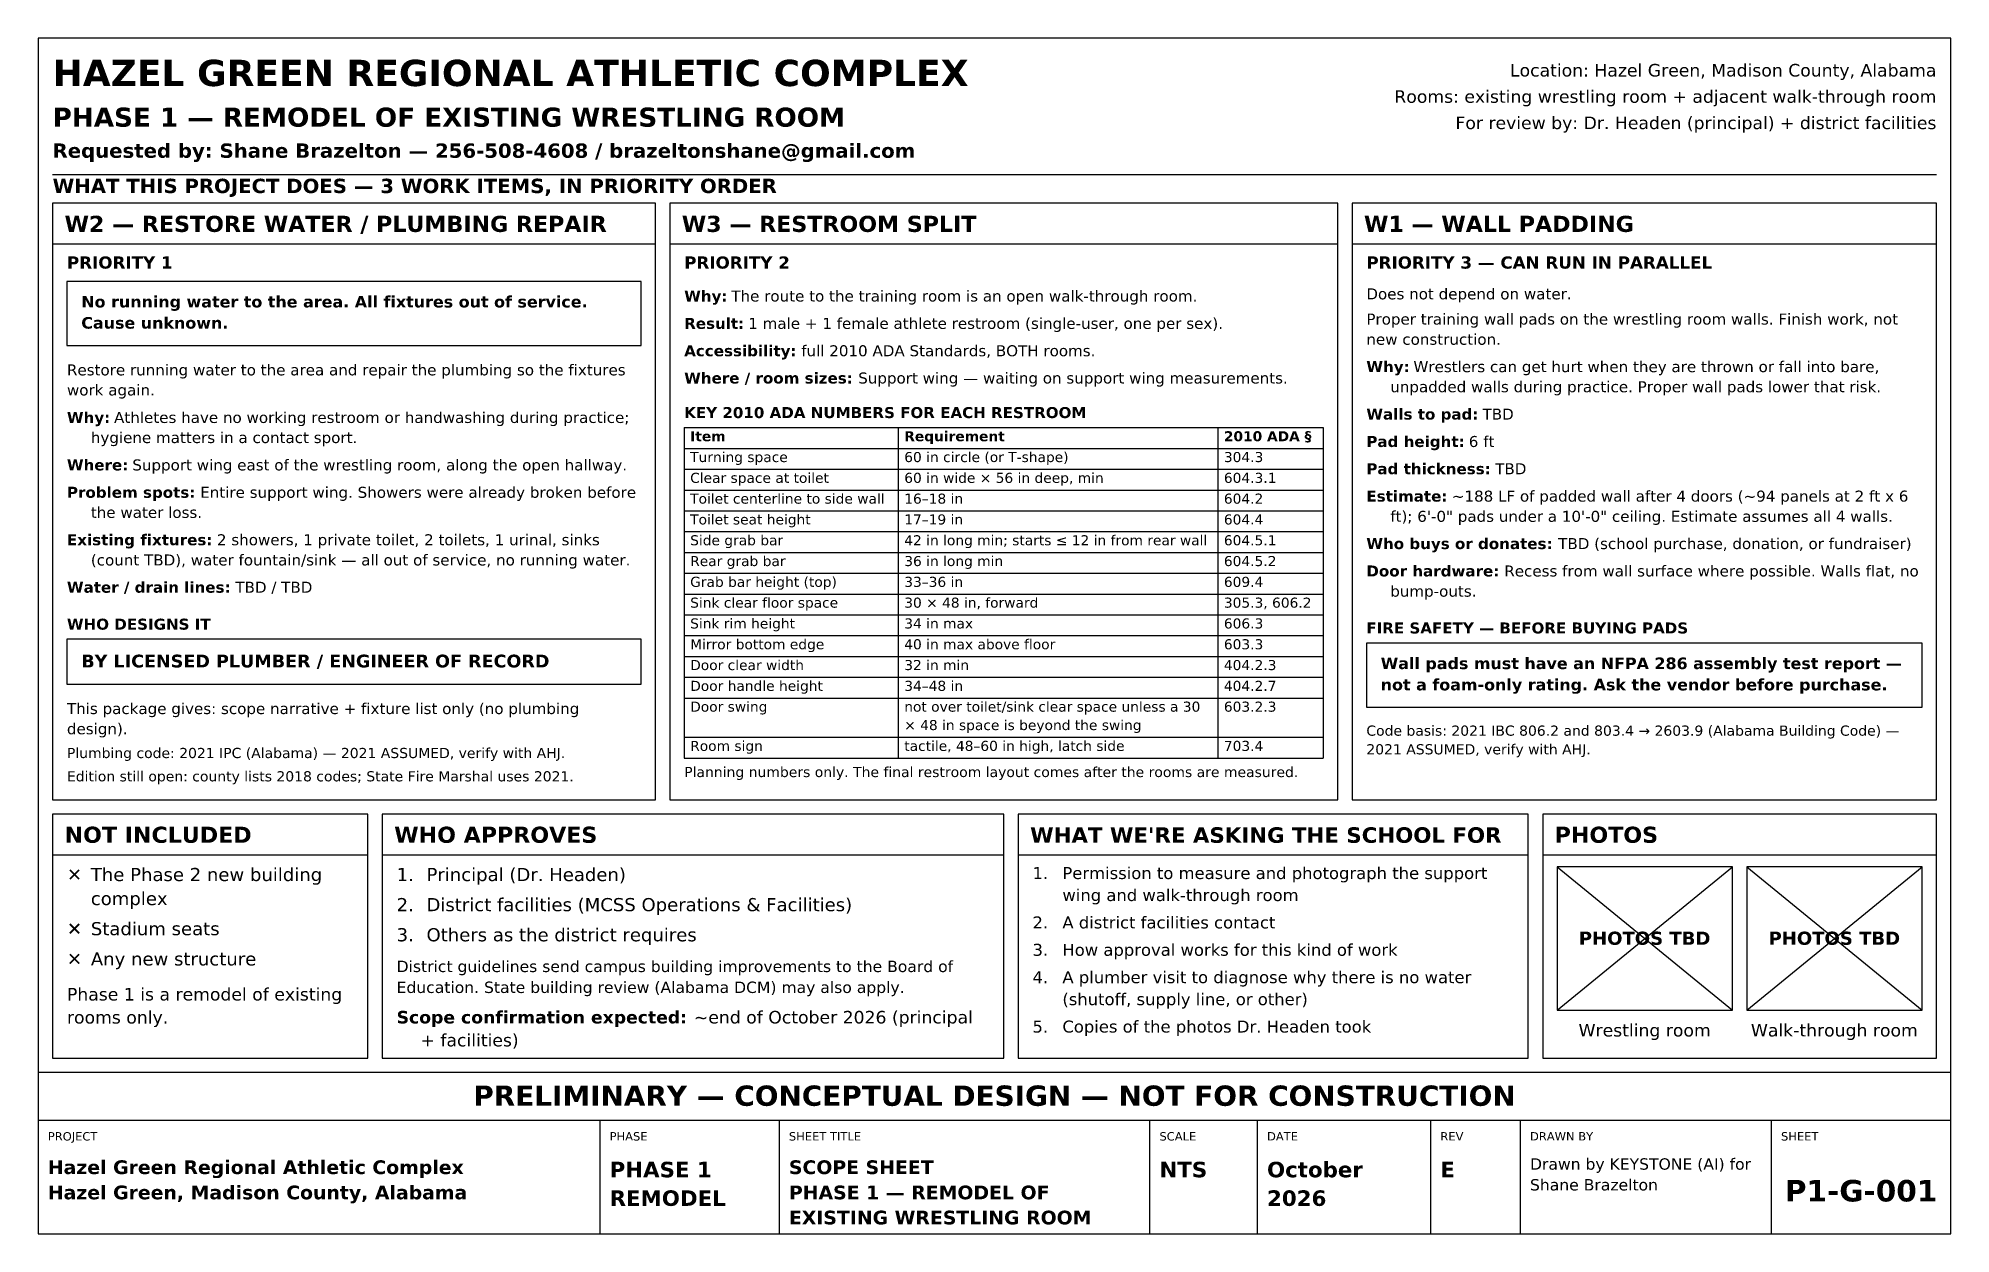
# Model space of a CAD drawing. Header units: inches. Extents: x 0.5 to 16.5, y 0.5 to 10.5.
import ezdxf
from ezdxf.enums import TextEntityAlignment as Align

# ---------------------------------------------------------------- set-up
doc = ezdxf.new("R2010")
doc.units = ezdxf.units.IN
doc.header["$MEASUREMENT"] = 0
doc.layers.add('A-ANNO-TEXT', color=7, linetype='Continuous')
doc.layers.add('G-ANNO-TTLB', color=7, linetype='Continuous')
doc.styles.add('KS-BOLD', font='DejaVuSans-Bold.ttf')
doc.styles.add('KS-REG', font='DejaVuSans.ttf')

msp = doc.modelspace()

# ---------------------------------------------------------------- linework, layer by layer
at = {"layer": 'A-ANNO-TEXT'}
for p, q in [((0.62, 9.36), (16.38, 9.36)), ((0.62, 8.78), (5.664, 8.78)), ((5.784, 8.78), (11.371, 8.78)), ((11.491, 8.78), (16.38, 8.78)), ((5.904, 7.243), (11.251, 7.243)), ((5.904, 7.243), (5.904, 4.479)), ((7.695, 7.243), (7.695, 4.479)), ((10.369, 7.243), (10.369, 4.479)), ((11.251, 7.243), (11.251, 4.479)), ((5.904, 7.069), (11.251, 7.069)), ((5.904, 6.895), (11.251, 6.895)), ((5.904, 6.721), (11.251, 6.721)), ((5.904, 6.547), (11.251, 6.547)), ((5.904, 6.373), (11.251, 6.373)), ((5.904, 6.199), (11.251, 6.199)), ((5.904, 6.025), (11.251, 6.025)), ((5.904, 5.851), (11.251, 5.851)), ((5.904, 5.677), (11.251, 5.677)), ((5.904, 5.503), (11.251, 5.503)), ((5.904, 5.329), (11.251, 5.329)), ((5.904, 5.155), (11.251, 5.155)), ((5.904, 4.981), (11.251, 4.981)), ((5.904, 4.653), (11.251, 4.653)), ((5.904, 4.479), (11.251, 4.479)), ((0.62, 3.67), (3.258, 3.67)), ((3.378, 3.67), (8.578, 3.67)), ((8.698, 3.67), (12.966, 3.67)), ((13.086, 3.67), (16.38, 3.67)), ((13.206, 2.37), (14.673, 3.57)), ((13.206, 3.57), (14.673, 2.37)), ((14.793, 2.37), (16.26, 3.57)), ((14.793, 3.57), (16.26, 2.37))]:
    msp.add_line(p, q, dxfattribs=at)
for points in [[(0.62, 4.13), (5.664, 4.13), (5.664, 9.12), (0.62, 9.12)], [(5.784, 4.13), (11.371, 4.13), (11.371, 9.12), (5.784, 9.12)], [(11.491, 4.13), (16.38, 4.13), (16.38, 9.12), (11.491, 9.12)], [(0.74, 7.931), (5.544, 7.931), (5.544, 8.466), (0.74, 8.466)], [(0.74, 5.097), (5.544, 5.097), (5.544, 5.473), (0.74, 5.473)], [(11.611, 4.905), (16.26, 4.905), (16.26, 5.441), (11.611, 5.441)], [(0.62, 1.97), (3.258, 1.97), (3.258, 4.01), (0.62, 4.01)], [(3.378, 1.97), (8.578, 1.97), (8.578, 4.01), (3.378, 4.01)], [(8.698, 1.97), (12.966, 1.97), (12.966, 4.01), (8.698, 4.01)], [(13.086, 1.97), (16.38, 1.97), (16.38, 4.01), (13.086, 4.01)], [(13.206, 2.37), (14.673, 2.37), (14.673, 3.57), (13.206, 3.57)], [(14.793, 2.37), (16.26, 2.37), (16.26, 3.57), (14.793, 3.57)]]:
    msp.add_lwpolyline(points, close=True, dxfattribs=at)
at = {"layer": 'G-ANNO-TTLB'}
for p, q in [((0.5, 1.45), (16.5, 1.45)), ((5.2, 0.5), (5.2, 1.45)), ((6.7, 0.5), (6.7, 1.45)), ((9.8, 0.5), (9.8, 1.45)), ((10.7, 0.5), (10.7, 1.45)), ((12.15, 0.5), (12.15, 1.45)), ((12.9, 0.5), (12.9, 1.45)), ((15, 0.5), (15, 1.45))]:
    msp.add_line(p, q, dxfattribs=at)
for points in [[(0.5, 0.5), (16.5, 0.5), (16.5, 10.5), (0.5, 10.5)], [(0.5, 1.45), (16.5, 1.45), (16.5, 1.85), (0.5, 1.85)]]:
    msp.add_lwpolyline(points, close=True, dxfattribs=at)

# ---------------------------------------------------------------- texts
at = {"layer": 'A-ANNO-TEXT'}
for s, height, style, p in [('HAZEL GREEN REGIONAL ATHLETIC COMPLEX', 0.22, 'KS-BOLD', (0.62, 10.1)), ('PHASE 1 — REMODEL OF EXISTING WRESTLING ROOM', 0.16, 'KS-BOLD', (0.62, 9.76)), ('Requested by: Shane Brazelton — 256-508-4608 / brazeltonshane@gmail.com', 0.12, 'KS-BOLD', (0.62, 9.5)), ('WHAT THIS PROJECT DOES — 3 WORK ITEMS, IN PRIORITY ORDER', 0.12, 'KS-BOLD', (0.62, 9.205)), ('W2 — RESTORE WATER / PLUMBING REPAIR', 0.135, 'KS-BOLD', (0.72, 8.88)), ('W3 — RESTROOM SPLIT', 0.135, 'KS-BOLD', (5.884, 8.88)), ('W1 — WALL PADDING', 0.135, 'KS-BOLD', (11.591, 8.88)), ('PRIORITY 1', 0.102, 'KS-BOLD', (0.74, 8.573)), ('PRIORITY 2', 0.102, 'KS-BOLD', (5.904, 8.573)), ('PRIORITY 3 — CAN RUN IN PARALLEL', 0.102, 'KS-BOLD', (11.611, 8.573)), ('No running water to the area. All fixtures out of service.', 0.097, 'KS-BOLD', (0.86, 8.248)), ('Why:', 0.092, 'KS-BOLD', (5.904, 8.298)), ('The route to the training room is an open walk-through room.', 0.092, 'KS-REG', (6.298, 8.298)), ('Does not depend on water.', 0.092, 'KS-REG', (11.611, 8.316)), ('Cause unknown.', 0.097, 'KS-BOLD', (0.86, 8.071)), ('Result:', 0.092, 'KS-BOLD', (5.904, 8.069)), ('1 male + 1 female athlete restroom (single-user, one per sex).', 0.092, 'KS-REG', (6.44, 8.069)), ('Proper training wall pads on the wrestling room walls. Finish work, not', 0.092, 'KS-REG', (11.611, 8.105)), ('new construction.', 0.092, 'KS-REG', (11.611, 7.936)), ('Accessibility:', 0.092, 'KS-BOLD', (5.904, 7.84)), ('full 2010 ADA Standards, BOTH rooms.', 0.092, 'KS-REG', (6.883, 7.84)), ('Restore running water to the area and repair the plumbing so the fixtures', 0.092, 'KS-REG', (0.74, 7.68)), ('Where / room sizes:', 0.092, 'KS-BOLD', (5.904, 7.612)), ('Support wing — waiting on support wing measurements.', 0.092, 'KS-REG', (7.36, 7.612)), ('Why:', 0.092, 'KS-BOLD', (11.611, 7.707)), ('Wrestlers can get hurt when they are thrown or fall into bare,', 0.092, 'KS-REG', (12.005, 7.707)), ('work again.', 0.092, 'KS-REG', (0.74, 7.512)), ('unpadded walls during practice. Proper wall pads lower that risk.', 0.092, 'KS-REG', (11.811, 7.539)), ('Why:', 0.092, 'KS-BOLD', (0.74, 7.282)), ('Athletes have no working restroom or handwashing during practice;', 0.092, 'KS-REG', (1.134, 7.282)), ('KEY 2010 ADA NUMBERS FOR EACH RESTROOM', 0.092, 'KS-BOLD', (5.904, 7.323)), ('Walls to pad:', 0.092, 'KS-BOLD', (11.611, 7.31)), ('TBD', 0.092, 'KS-REG', (12.583, 7.31)), ('hygiene matters in a contact sport.', 0.092, 'KS-REG', (0.94, 7.114)), ('Item', 0.084, 'KS-BOLD', (5.954, 7.129)), ('Requirement', 0.084, 'KS-BOLD', (7.745, 7.129)), ('2010 ADA §', 0.084, 'KS-BOLD', (10.419, 7.129)), ('Turning space', 0.084, 'KS-REG', (5.954, 6.955)), ('60 in circle (or T-shape)', 0.084, 'KS-REG', (7.745, 6.955)), ('304.3', 0.084, 'KS-REG', (10.419, 6.955)), ('Pad height:', 0.092, 'KS-BOLD', (11.611, 7.081)), ('6 ft', 0.092, 'KS-REG', (12.468, 7.081)), ('Where:', 0.092, 'KS-BOLD', (0.74, 6.885)), ('Support wing east of the wrestling room, along the open hallway.', 0.092, 'KS-REG', (1.287, 6.885)), ('Pad thickness:', 0.092, 'KS-BOLD', (11.611, 6.853)), ('TBD', 0.092, 'KS-REG', (12.689, 6.853)), ('Problem spots:', 0.092, 'KS-BOLD', (0.74, 6.656)), ('Entire support wing. Showers were already broken before', 0.092, 'KS-REG', (1.855, 6.656)), ('Clear space at toilet', 0.084, 'KS-REG', (5.954, 6.781)), ('60 in wide × 56 in deep, min', 0.084, 'KS-REG', (7.745, 6.781)), ('604.3.1', 0.084, 'KS-REG', (10.419, 6.781)), ('the water loss.', 0.092, 'KS-REG', (0.94, 6.488)), ('Toilet centerline to side wall', 0.084, 'KS-REG', (5.954, 6.607)), ('16–18 in', 0.084, 'KS-REG', (7.745, 6.607)), ('604.2', 0.084, 'KS-REG', (10.419, 6.607)), ('Estimate:', 0.092, 'KS-BOLD', (11.611, 6.624)), ('~188 LF of padded wall after 4 doors (~94 panels at 2 ft x 6', 0.092, 'KS-REG', (12.326, 6.624)), ('Toilet seat height', 0.084, 'KS-REG', (5.954, 6.433)), ('17–19 in', 0.084, 'KS-REG', (7.745, 6.433)), ('604.4', 0.084, 'KS-REG', (10.419, 6.433)), ('ft); 6\'-0" pads under a 10\'-0" ceiling. Estimate assumes all 4 walls.', 0.092, 'KS-REG', (11.811, 6.455)), ('Existing fixtures:', 0.092, 'KS-BOLD', (0.74, 6.259)), ('2 showers, 1 private toilet, 2 toilets, 1 urinal, sinks', 0.092, 'KS-REG', (1.995, 6.259)), ('Side grab bar', 0.084, 'KS-REG', (5.954, 6.259)), ('42 in long min; starts ≤ 12 in from rear wall', 0.084, 'KS-REG', (7.745, 6.259)), ('604.5.1', 0.084, 'KS-REG', (10.419, 6.259)), ('Who buys or donates:', 0.092, 'KS-BOLD', (11.611, 6.227)), ('TBD (school purchase, donation, or fundraiser)', 0.092, 'KS-REG', (13.216, 6.227)), ('(count TBD), water fountain/sink — all out of service, no running water.', 0.092, 'KS-REG', (0.94, 6.09)), ('Rear grab bar', 0.084, 'KS-REG', (5.954, 6.085)), ('36 in long min', 0.084, 'KS-REG', (7.745, 6.085)), ('604.5.2', 0.084, 'KS-REG', (10.419, 6.085)), ('Door hardware:', 0.092, 'KS-BOLD', (11.611, 5.998)), ('Recess from wall surface where possible. Walls flat, no', 0.092, 'KS-REG', (12.765, 5.998)), ('Water / drain lines:', 0.092, 'KS-BOLD', (0.74, 5.862)), ('TBD / TBD', 0.092, 'KS-REG', (2.149, 5.862)), ('Grab bar height (top)', 0.084, 'KS-REG', (5.954, 5.911)), ('33–36 in', 0.084, 'KS-REG', (7.745, 5.911)), ('609.4', 0.084, 'KS-REG', (10.419, 5.911)), ('bump-outs.', 0.092, 'KS-REG', (11.811, 5.829)), ('Sink clear floor space', 0.084, 'KS-REG', (5.954, 5.737)), ('30 × 48 in, forward', 0.084, 'KS-REG', (7.745, 5.737)), ('305.3, 606.2', 0.084, 'KS-REG', (10.419, 5.737)), ('WHO DESIGNS IT', 0.092, 'KS-BOLD', (0.74, 5.553)), ('Sink rim height', 0.084, 'KS-REG', (5.954, 5.563)), ('34 in max', 0.084, 'KS-REG', (7.745, 5.563)), ('606.3', 0.084, 'KS-REG', (10.419, 5.563)), ('FIRE SAFETY — BEFORE BUYING PADS', 0.092, 'KS-BOLD', (11.611, 5.521)), ('Mirror bottom edge', 0.084, 'KS-REG', (5.954, 5.389)), ('40 in max above floor', 0.084, 'KS-REG', (7.745, 5.389)), ('603.3', 0.084, 'KS-REG', (10.419, 5.389)), ('BY LICENSED PLUMBER / ENGINEER OF RECORD', 0.107, 'KS-BOLD', (0.86, 5.237)), ('Door clear width', 0.084, 'KS-REG', (5.954, 5.215)), ('32 in min', 0.084, 'KS-REG', (7.745, 5.215)), ('404.2.3', 0.084, 'KS-REG', (10.419, 5.215)), ('Wall pads must have an NFPA 286 assembly test report —', 0.097, 'KS-BOLD', (11.731, 5.223)), ('Door handle height', 0.084, 'KS-REG', (5.954, 5.041)), ('34–48 in', 0.084, 'KS-REG', (7.745, 5.041)), ('404.2.7', 0.084, 'KS-REG', (10.419, 5.041)), ('not a foam-only rating. Ask the vendor before purchase.', 0.097, 'KS-BOLD', (11.731, 5.045)), ('This package gives: scope narrative + fixture list only (no plumbing', 0.092, 'KS-REG', (0.74, 4.847)), ('Door swing', 0.084, 'KS-REG', (5.954, 4.867)), ('not over toilet/sink clear space unless a 30', 0.084, 'KS-REG', (7.745, 4.867)), ('× 48 in space is beyond the swing', 0.084, 'KS-REG', (7.745, 4.713)), ('603.2.3', 0.084, 'KS-REG', (10.419, 4.867)), ('design).', 0.092, 'KS-REG', (0.74, 4.678)), ('Code basis: 2021 IBC 806.2 and 803.4 → 2603.9 (Alabama Building Code) —', 0.085, 'KS-REG', (11.611, 4.666)), ('Plumbing code: 2021 IPC (Alabama) — 2021 ASSUMED, verify with AHJ.', 0.085, 'KS-REG', (0.74, 4.479)), ('Room sign', 0.084, 'KS-REG', (5.954, 4.539)), ('tactile, 48–60 in high, latch side', 0.084, 'KS-REG', (7.745, 4.539)), ('703.4', 0.084, 'KS-REG', (10.419, 4.539)), ('2021 ASSUMED, verify with AHJ.', 0.085, 'KS-REG', (11.611, 4.51)), ('Edition still open: county lists 2018 codes; State Fire Marshal uses 2021.', 0.085, 'KS-REG', (0.74, 4.284)), ('Planning numbers only. The final restroom layout comes after the rooms are measured.', 0.085, 'KS-REG', (5.904, 4.32)), ('NOT INCLUDED', 0.135, 'KS-BOLD', (0.72, 3.77)), ('WHO APPROVES', 0.135, 'KS-BOLD', (3.478, 3.77)), ("WHAT WE'RE ASKING THE SCHOOL FOR", 0.13, 'KS-BOLD', (8.798, 3.77)), ('PHOTOS', 0.135, 'KS-BOLD', (13.186, 3.77)), ('✕', 0.11, 'KS-REG', (0.74, 3.45)), ('The Phase 2 new building', 0.11, 'KS-REG', (0.94, 3.45)), ('1.', 0.11, 'KS-REG', (3.498, 3.45)), ('Principal (Dr. Headen)', 0.11, 'KS-REG', (3.748, 3.45)), ('1.', 0.1, 'KS-REG', (8.818, 3.467)), ('Permission to measure and photograph the support', 0.1, 'KS-REG', (9.068, 3.467)), ('complex', 0.11, 'KS-REG', (0.94, 3.249)), ('wing and walk-through room', 0.1, 'KS-REG', (9.068, 3.283)), ('2.', 0.11, 'KS-REG', (3.498, 3.198)), ('District facilities (MCSS Operations & Facilities)', 0.11, 'KS-REG', (3.748, 3.198)), ('✕', 0.11, 'KS-REG', (0.74, 2.997)), ('Stadium seats', 0.11, 'KS-REG', (0.94, 2.997)), ('3.', 0.11, 'KS-REG', (3.498, 2.946)), ('Others as the district requires', 0.11, 'KS-REG', (3.748, 2.946)), ('2.', 0.1, 'KS-REG', (8.818, 3.054)), ('A district facilities contact', 0.1, 'KS-REG', (9.068, 3.054)), ('3.', 0.1, 'KS-REG', (8.818, 2.825)), ('How approval works for this kind of work', 0.1, 'KS-REG', (9.068, 2.825)), ('✕', 0.11, 'KS-REG', (0.74, 2.744)), ('Any new structure', 0.11, 'KS-REG', (0.94, 2.744)), ('District guidelines send campus building improvements to the Board of', 0.095, 'KS-REG', (3.498, 2.689)), ('Phase 1 is a remodel of existing', 0.105, 'KS-REG', (0.74, 2.451)), ('Education. State building review (Alabama DCM) may also apply.', 0.095, 'KS-REG', (3.498, 2.514)), ('4.', 0.1, 'KS-REG', (8.818, 2.596)), ('A plumber visit to diagnose why there is no water', 0.1, 'KS-REG', (9.068, 2.596)), ('(shutoff, supply line, or other)', 0.1, 'KS-REG', (9.068, 2.412)), ('rooms only.', 0.105, 'KS-REG', (0.74, 2.258)), ('Scope confirmation expected:', 0.105, 'KS-BOLD', (3.498, 2.259)), ('~end of October 2026 (principal', 0.105, 'KS-REG', (5.985, 2.259)), ('5.', 0.1, 'KS-REG', (8.818, 2.183)), ('Copies of the photos Dr. Headen took', 0.1, 'KS-REG', (9.068, 2.183)), ('+ facilities)', 0.105, 'KS-REG', (3.698, 2.067))]:
    msp.add_text(s, height=height, dxfattribs=dict(at, style=style)).set_placement(p)
at = {"layer": 'A-ANNO-TEXT', "style": 'KS-REG'}
for s, p in [('Location: Hazel Green, Madison County, Alabama', (16.38, 10.18)), ('Rooms: existing wrestling room + adjacent walk-through room', (16.38, 9.96)), ('For review by: Dr. Headen (principal) + district facilities', (16.38, 9.74))]:
    msp.add_text(s, height=0.105, dxfattribs=at).set_placement(p, align=Align.RIGHT)
at = {"layer": 'A-ANNO-TEXT'}
for s, height, style, p in [('PHOTOS TBD', 0.11, 'KS-BOLD', (13.939, 2.917)), ('PHOTOS TBD', 0.11, 'KS-BOLD', (15.526, 2.917)), ('Wrestling room', 0.105, 'KS-REG', (13.939, 2.15)), ('Walk-through room', 0.105, 'KS-REG', (15.526, 2.15))]:
    msp.add_text(s, height=height, dxfattribs=dict(at, style=style)).set_placement(p, align=Align.CENTER)
at = {"layer": 'G-ANNO-TTLB', "style": 'KS-BOLD'}
for s, height, p in [('PRELIMINARY — CONCEPTUAL DESIGN — NOT FOR CONSTRUCTION', 0.17, (8.5, 1.57)), ('P1-G-001', 0.18, (15.75, 0.77))]:
    msp.add_text(s, height=height, dxfattribs=at).set_placement(p, align=Align.CENTER)
at = {"layer": 'G-ANNO-TTLB'}
for s, height, style, p in [('PROJECT', 0.07, 'KS-REG', (0.58, 1.28)), ('PHASE', 0.07, 'KS-REG', (5.28, 1.28)), ('SHEET TITLE', 0.07, 'KS-REG', (6.78, 1.28)), ('SCALE', 0.07, 'KS-REG', (9.88, 1.28)), ('DATE', 0.07, 'KS-REG', (10.78, 1.28)), ('REV', 0.07, 'KS-REG', (12.23, 1.28)), ('DRAWN BY', 0.07, 'KS-REG', (12.98, 1.28)), ('SHEET', 0.07, 'KS-REG', (15.08, 1.28)), ('Drawn by KEYSTONE (AI) for', 0.095, 'KS-REG', (12.98, 1.036)), ('Hazel Green Regional Athletic Complex', 0.115, 'KS-BOLD', (0.58, 0.999)), ('PHASE 1', 0.13, 'KS-BOLD', (5.28, 0.972)), ('SCOPE SHEET', 0.115, 'KS-BOLD', (6.78, 0.999)), ('NTS', 0.13, 'KS-BOLD', (9.88, 0.972)), ('October', 0.13, 'KS-BOLD', (10.78, 0.972)), ('E', 0.13, 'KS-BOLD', (12.23, 0.972)), ('Shane Brazelton', 0.095, 'KS-REG', (12.98, 0.862)), ('Hazel Green, Madison County, Alabama', 0.115, 'KS-BOLD', (0.58, 0.788)), ('REMODEL', 0.13, 'KS-BOLD', (5.28, 0.733)), ('PHASE 1 — REMODEL OF', 0.115, 'KS-BOLD', (6.78, 0.788)), ('2026', 0.13, 'KS-BOLD', (10.78, 0.733)), ('EXISTING WRESTLING ROOM', 0.115, 'KS-BOLD', (6.78, 0.578))]:
    msp.add_text(s, height=height, dxfattribs=dict(at, style=style)).set_placement(p)

doc.saveas('drawing.dxf')
